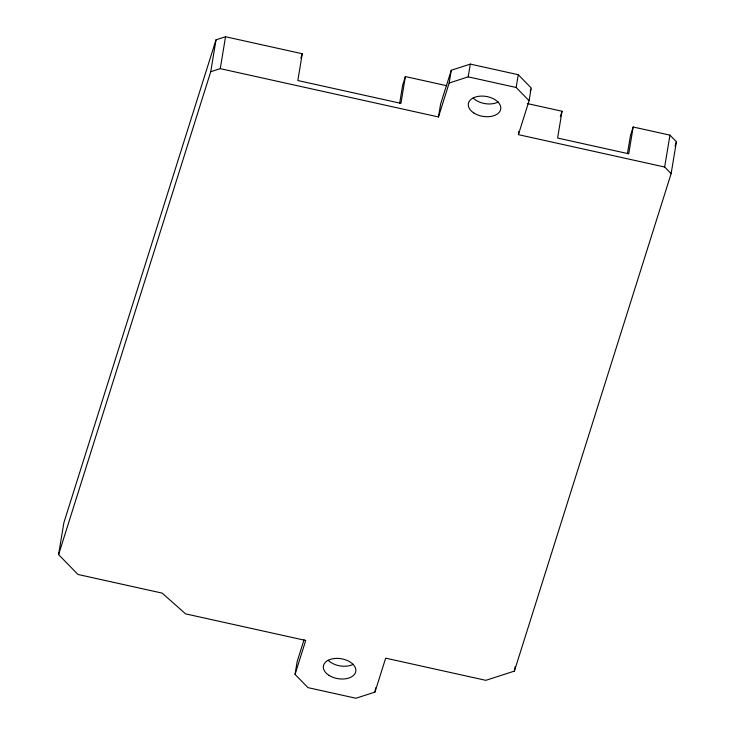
<?xml version="1.0" encoding="UTF-8"?>
<svg xmlns="http://www.w3.org/2000/svg" width="735" height="735" viewBox="0 0 735 735"><rect width="100%" height="100%" fill="white"/><g stroke="black" fill="none" stroke-linecap="round" stroke-linejoin="round"><path stroke-width="1.1" d="M627.47 153.587L630.428 135.727L633.175 126.999L669.943 135.139L676.411 141.754L671.129 173.653L514.399 671.092L485.835 680.334L385.664 658.156L374.969 692.094L355.924 698.25L307.974 687.629L295.038 674.399L305.732 640.461L185.569 613.854L162.178 593.117L77.983 574.476L58.589 554.622L63.871 522.732L216.017 39.828L225.535 36.75L302.269 53.738L297.831 80.528L400.942 103.359L405.38 76.569L446.779 85.729M58.589 554.622L210.734 71.727L216.017 39.828M210.734 71.727L220.261 68.649L225.535 36.75M295.038 674.399L297.151 661.638L304.051 639.744M399.675 103.157L402.633 85.288L405.38 76.569M220.261 68.649L438.464 116.957L440.577 104.195L451.272 70.257L470.308 64.101L518.267 74.713L531.194 87.952L529.09 100.713L518.395 134.652L664.661 167.029L671.129 173.653M438.464 116.957L449.158 83.018L451.272 70.257M449.158 83.018L468.195 76.863L470.308 64.101M374.969 692.094L375.668 687.841M529.09 100.713L516.154 87.474L518.267 74.713M518.57 133.586L518.919 131.464M527.353 103.571L562.036 111.242L557.608 138.042L628.737 153.79L633.175 126.999M514.399 671.092L515.125 666.691M664.661 167.029L669.943 135.139M300.891 58.102L302.269 53.738M530.165 91.241L530.854 89.045M560.318 116.7L562.036 111.242M675.033 146.127L676.411 141.754M468.195 76.863L516.154 87.474M498.247 101.981A16.409 10.106 9.4 0 1 473.184 98.003M353.296 664.265A16.409 10.106 9.4 0 1 328.233 660.296M473.9 113.034A16.409 10.106 9.4 0 0 500.526 109.947A16.409 10.106 9.4 0 0 479.192 96.239A16.409 10.106 9.4 0 0 473.9 113.034M328.949 675.327A16.409 10.106 9.4 0 0 355.575 672.24A16.409 10.106 9.4 0 0 334.241 658.532A16.409 10.106 9.4 0 0 328.949 675.327"/></g></svg>
